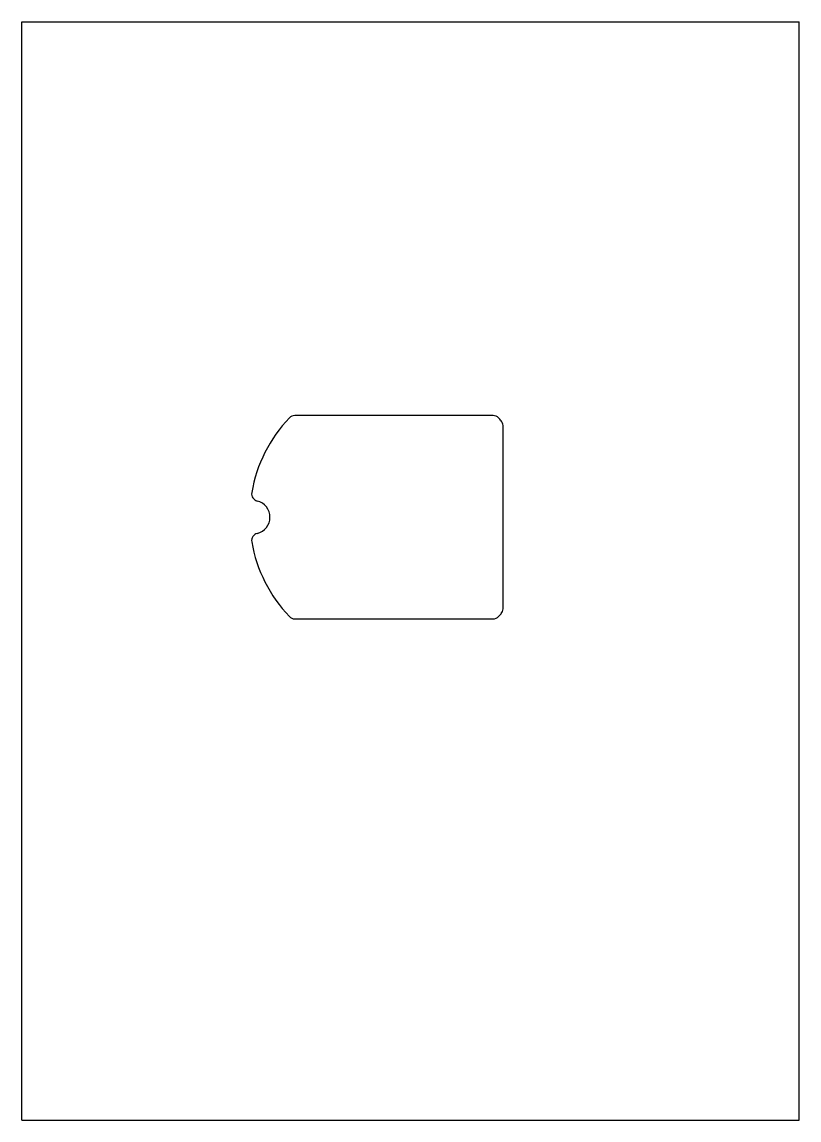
# Model space of a CAD drawing. Header units: millimetres. Extents: x 0 to 210, y 0 to 297.
import ezdxf

# ---------------------------------------------------------------- set-up
doc = ezdxf.new("R2010")
doc.units = ezdxf.units.MM
doc.header["$LTSCALE"] = 19.36
doc.layers.get('0').update_dxf_attribs({"linetype": 'CONTINUOUS'})

msp = doc.modelspace()

# ---------------------------------------------------------------- linework, layer by layer
at = {"color": 7, "linetype": 'CONTINUOUS'}
for p, q in [((0, 0), (0, 297)), ((0, 297), (210, 297)), ((210, 0), (210, 297)), ((127.33, 190.55), (73.71, 190.55)), ((130.02, 138.3), (130.02, 187.81)), ((73.71, 135.55), (127.33, 135.55)), ((0, 0), (210, 0))]:
    msp.add_line(p, q, dxfattribs=at)
for centre, radius, start, end in [((73.71, 188.55), 2, 90, 136.434), ((127.33, 188.55), 2, 43.566, 90), ((100.52, 163.05), 39, 136.434, 170.1741), ((100.52, 163.05), 39, 41.9916, 43.566), ((128.02, 187.81), 2, 0, 41.9916), ((64.07, 169.37), 2, 170.1741, 256.2699), ((62.52, 163.05), 4.5, 283.7301, 76.2699), ((64.07, 156.74), 2, 103.7301, 189.8259), ((100.52, 163.05), 39, 189.8259, 223.566), ((100.52, 163.05), 39, 316.434, 318.0084), ((128.02, 138.3), 2, 318.0084, 360), ((73.71, 137.55), 2, 223.566, 270), ((127.33, 137.55), 2, 270, 316.434)]:
    msp.add_arc(centre, radius, start, end, dxfattribs=at)

doc.saveas('drawing.dxf')
